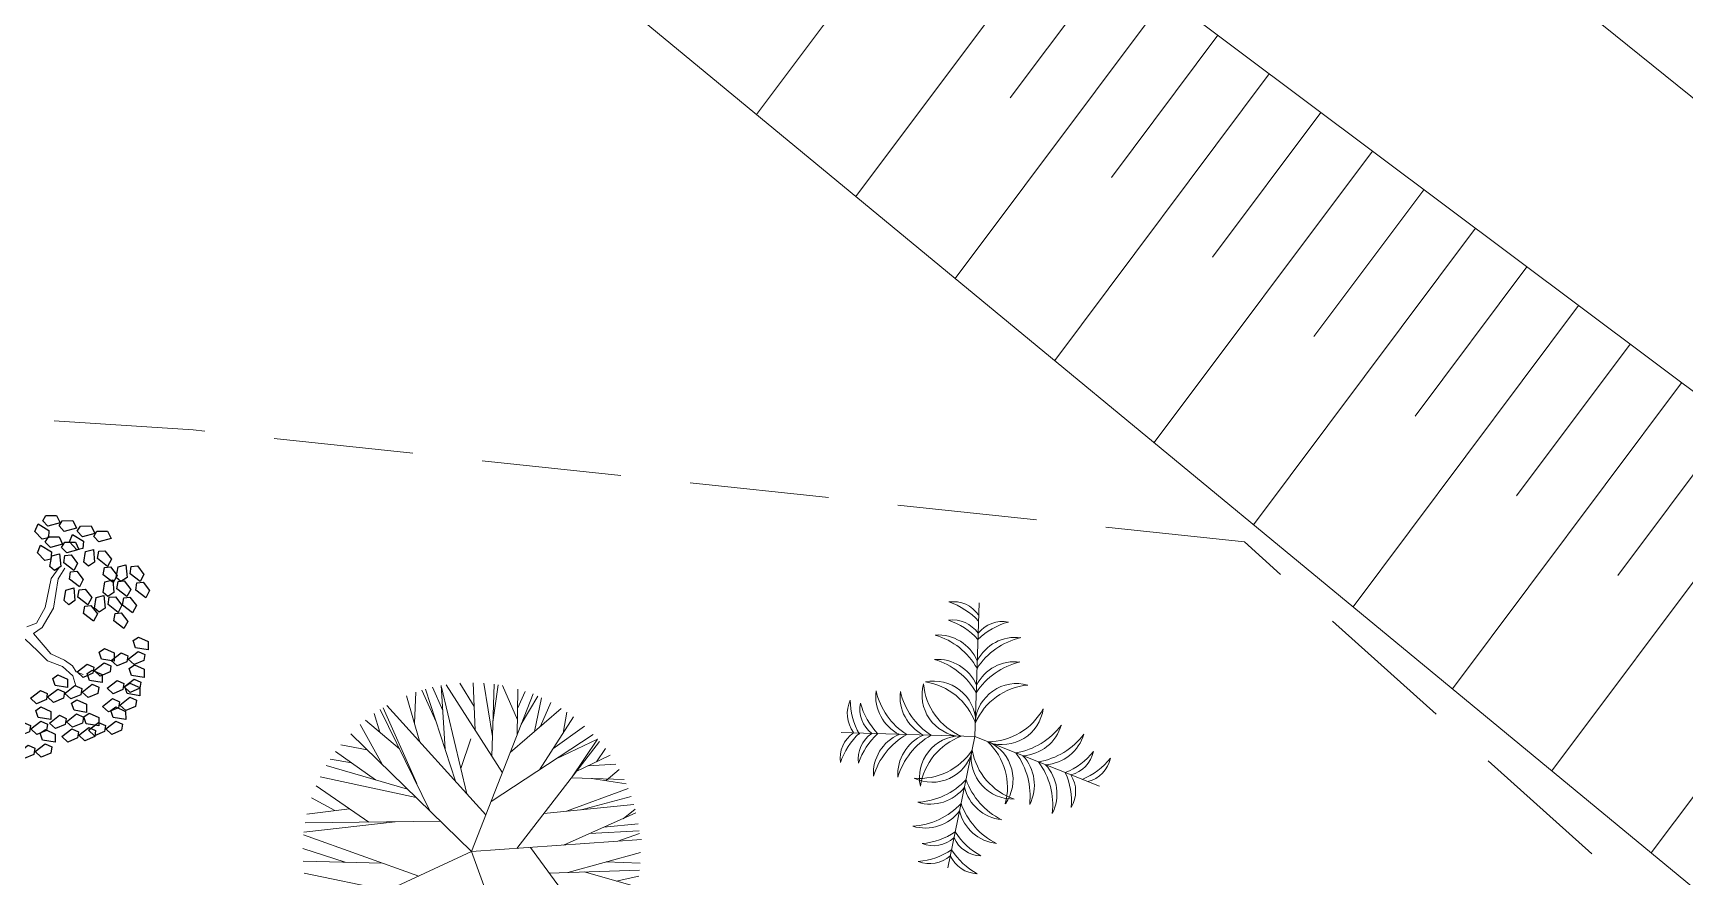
# Model space of a CAD drawing. Header units: millimetres. Extents: x 997 to 4249, y 599 to 1440.
# Drawn here: x 1440.02 to 1477.65, y 910.87 to 930.09 of the extents above; entities that cross this region are included whole.
import ezdxf

# ---------------------------------------------------------------- set-up
doc = ezdxf.new("R2010")
doc.units = ezdxf.units.MM
doc.linetypes.add('Continuo', pattern=[0])
doc.linetypes.add('DASHED', pattern=[19.05, 12.7, -6.35])
doc.layers.add('cercas existentes', color=18, linetype='Continuous')
doc.layers.add('taludes', color=9, linetype='Continuous')

# ---------------------------------------------------------------- blocks, each defined once
blk = doc.blocks.new('L', base_point=(1.3683, 0.5913))
at = {"linetype": 'Continuo'}
for p, q in [((1.2809, 0.65), (1.3117, 0.675)), ((1.2937, 0.5998), (1.2809, 0.65)), ((1.3117, 0.675), (1.3419, 0.6213)), ((1.2753, 0.5668), (1.3061, 0.5917)), ((1.2881, 0.5166), (1.2753, 0.5668)), ((1.3225, 0.5909), (1.2937, 0.5998)), ((1.3061, 0.5917), (1.3362, 0.538)), ((1.3419, 0.6213), (1.3225, 0.5909)), ((1.3169, 0.5076), (1.2881, 0.5166)), ((1.3362, 0.538), (1.3169, 0.5076)), ((1.337, 0.4891), (1.3557, 0.5478)), ((1.3763, 0.4836), (1.337, 0.4891)), ((1.3557, 0.5478), (1.3911, 0.5544)), ((1.4042, 0.5272), (1.3763, 0.4836)), ((1.3911, 0.5544), (1.4042, 0.5272))]:
    blk.add_line(p, q, dxfattribs=at)
blk = doc.blocks.new('gtfoods1')
at = {"layer": 'taludes', "lineweight": 5}
h = blk.add_hatch(dxfattribs=at)
h.set_pattern_fill('ANSI31', color=256, scale=0.75, angle=45, style=0)
h.set_pattern_definition([(90, (-527604.815, -10865515.9044), (-3.4925, 7e-16), [])])
h.paths.add_polyline_path([(-519.309, 348.877), (-452.011, 290.875, -0.935225), (-449.517, 288.726), (-411.466, 255.932), (-372.164, 301.534), (-480.007, 394.479)])
h.paths.add_polyline_path([(-516.892, 349.285), (-482.48, 319.911), (-479.802, 323.048), (-514.214, 352.422)], flags=24)
for p, q in [((-463.318, 273.51, -152.544), (-467.956, 267.315, -152.544)), ((-460.969, 271.752, -152.544), (-465.691, 265.446, -152.544)), ((-459.795, 270.873, -152.544), (-462.177, 267.692, -152.544)), ((-458.621, 269.994, -152.544), (-463.426, 263.577, -152.544)), ((-457.447, 269.115, -152.544), (-459.87, 265.879, -152.544)), ((-456.273, 268.236, -152.544), (-461.161, 261.708, -152.544)), ((-455.099, 267.357, -152.544), (-457.564, 264.065, -152.544)), ((-453.925, 266.478, -152.544), (-458.896, 259.838, -152.544)), ((-452.751, 265.599, -152.544), (-455.257, 262.252, -152.544)), ((-451.577, 264.72, -152.544), (-456.631, 257.969, -152.544)), ((-450.403, 263.841, -152.544), (-452.951, 260.438, -152.544)), ((-449.229, 262.962, -152.544), (-454.366, 256.1, -152.544)), ((-448.055, 262.083, -152.544), (-450.644, 258.625, -152.544)), ((-446.88, 261.204, -152.544), (-452.101, 254.231, -152.544)), ((-445.706, 260.325, -152.544), (-448.337, 256.811, -152.544)), ((-444.532, 259.446, -152.544), (-449.836, 252.362, -152.544)), ((-442.184, 257.688, -152.544), (-447.571, 250.493, -152.544))]:
    blk.add_line(p, q, dxfattribs=at)
at = {"layer": 'taludes', "linetype": 'Continuo', "lineweight": 5, "extrusion": (-0.012368, -0.016489, 0.999788)}
for p, q in [((-484.159, 256.087, 12.084), (-484.022, 256.744, 12.097)), ((-484.022, 256.744, 12.097), (-483.841, 256.994, 12.103)), ((-483.971, 256.067, 12.086), (-483.863, 256.739, 12.099)), ((-483.863, 256.739, 12.099), (-483.711, 256.977, 12.104)), ((-484.358, 255.728, 12.076), (-484.159, 256.087, 12.084)), ((-484.231, 255.63, 12.076), (-483.971, 256.067, 12.086)), ((-484.577, 255.641, 12.072), (-484.358, 255.728, 12.076)), ((-484.423, 255.488, 12.071), (-484.231, 255.63, 12.076)), ((-484.615, 255.359, 12.067), (-484.334, 255.093, 12.066)), ((-484.423, 255.488, 12.071), (-484.032, 255.03, 12.068)), ((-484.334, 255.093, 12.066), (-484.11, 254.87, 12.065)), ((-484.11, 254.87, 12.065), (-483.767, 254.738, 12.067)), ((-484.032, 255.03, 12.068), (-483.719, 254.885, 12.07)), ((-483.719, 254.885, 12.07), (-483.535, 254.758, 12.07)), ((-483.767, 254.738, 12.067), (-483.528, 254.528, 12.066)), ((-483.535, 254.758, 12.07), (-483.452, 254.62, 12.069)), ((-483.528, 254.528, 12.066), (-483.463, 254.297, 12.063)), ((-483.452, 254.62, 12.069), (-483.295, 254.561, 12.07))]:
    blk.add_line(p, q, dxfattribs=at)
at = {"layer": 'taludes', "linetype": 'Continuous', "lineweight": 5}
for p in [(-462.886, 256.192, 12.071), (-466.028, 253.235, 12.071), (-463.599, 250.156, 12.071), (-460.144, 252.013, 12.071)]:
    blk.add_line(p, (-462.978, 253.143, 12.071), dxfattribs=at)
at = {"layer": 'taludes', "lineweight": 5, "extrusion": (-0.01642, -0.01246, 0.999788)}
for p, q in [((-475.623, 253.019, 12.087), (-475.93, 254.072, 12.095)), ((-475.749, 253.45, 12.09), (-475.719, 254.153, 12.099)), ((-475.253, 253.483, 12.099), (-475.577, 254.2, 12.102)), ((-474.812, 252.126, 12.089), (-475.493, 254.225, 12.104)), ((-475.102, 253.735, 12.104), (-475.336, 254.266, 12.107)), ((-475.048, 252.854, 12.094), (-475.138, 254.307, 12.111)), ((-474.555, 251.843, 12.09), (-475.135, 254.272, 12.11)), ((-473.744, 252.322, 12.109), (-475.027, 254.326, 12.113)), ((-474.387, 253.83, 12.117), (-474.717, 254.36, 12.118)), ((-474.446, 250.523, 12.075), (-473.046, 254.114, 12.143)), ((-474.363, 253.29, 12.111), (-474.411, 254.37, 12.124)), ((-473.969, 253.143, 12.116), (-474.168, 254.36, 12.127)), ((-473.983, 252.695, 12.11), (-473.932, 254.335, 12.131)), ((-473.959, 253.472, 12.12), (-473.842, 254.322, 12.132)), ((-473.404, 253.524, 12.13), (-473.743, 254.305, 12.134)), ((-473.41, 253.178, 12.125), (-473.39, 254.222, 12.138)), ((-473.398, 253.782, 12.133), (-473.222, 254.17, 12.141)), ((-473.314, 253.426, 12.13), (-472.938, 254.061, 12.144)), ((-476.536, 253.243, 12.075), (-476.665, 253.666, 12.078)), ((-475.387, 251.441, 12.071), (-476.526, 253.76, 12.081)), ((-475.697, 252.072, 12.074), (-476.462, 253.8, 12.083)), ((-474.119, 251.363, 12.091), (-476.378, 253.85, 12.085)), ((-473.565, 252.781, 12.118), (-472.405, 253.784, 12.149)), ((-473.012, 253.26, 12.133), (-472.85, 254.023, 12.145)), ((-472.873, 253.379, 12.136), (-472.64, 253.919, 12.147)), ((-472.361, 253.224, 12.143), (-472.274, 253.697, 12.15)), ((-476.485, 252.513, 12.066), (-476.981, 253.417, 12.069)), ((-476.086, 252.865, 12.077), (-476.862, 253.517, 12.073)), ((-472.903, 252.388, 12.124), (-472.124, 253.59, 12.151)), ((-472.593, 252.865, 12.135), (-471.872, 253.382, 12.153)), ((-476.824, 252.844, 12.065), (-477.425, 252.958, 12.056)), ((-474.446, 250.523, 12.075), (-477.2, 253.21, 12.063)), ((-474.692, 252.418, 12.095), (-474.461, 253.096, 12.107)), ((-474.001, 251.665, 12.097), (-471.678, 253.194, 12.154)), ((-473.418, 250.596, 12.093), (-471.531, 253.033, 12.154)), ((-472.534, 252.63, 12.133), (-471.578, 253.086, 12.154)), ((-471.578, 253.086, 12.154), (-472.173, 252.204, 12.133)), ((-477.176, 252.543, 12.055), (-477.667, 252.627, 12.048)), ((-476.634, 252.158, 12.059), (-477.544, 252.804, 12.053)), ((-472.061, 252.349, 12.137), (-471.288, 252.719, 12.154)), ((-471.6, 252.569, 12.147), (-471.398, 252.869, 12.154)), ((-475.708, 251.754, 12.07), (-477.896, 252.227, 12.04)), ((-475.907, 251.949, 12.069), (-477.758, 252.482, 12.045)), ((-472.173, 252.204, 12.133), (-470.97, 252.17, 12.153)), ((-471.791, 252.478, 12.143), (-471.157, 252.517, 12.154)), ((-471.717, 252.191, 12.141), (-470.925, 252.071, 12.152)), ((-471.38, 252.14, 12.146), (-471.085, 252.393, 12.154)), ((-476.791, 251.197, 12.045), (-477.988, 252.026, 12.036)), ((-472.287, 251.446, 12.122), (-470.878, 251.96, 12.152)), ((-471.952, 251.479, 12.128), (-470.81, 251.777, 12.15)), ((-477.229, 251.5, 12.041), (-478.197, 251.38, 12.024)), ((-477.56, 251.459, 12.036), (-478.092, 251.75, 12.03)), ((-472.8, 251.394, 12.113), (-470.753, 251.6, 12.149)), ((-472.354, 250.671, 12.111), (-470.702, 251.404, 12.147)), ((-470.996, 251.274, 12.141), (-470.723, 251.49, 12.148)), ((-476.184, 251.203, 12.055), (-478.267, 250.968, 12.018)), ((-475.154, 251.214, 12.072), (-478.237, 251.182, 12.021)), ((-471.435, 251.079, 12.131), (-470.652, 251.159, 12.145)), ((-475.65, 249.967, 12.048), (-478.274, 250.907, 12.017)), ((-474.446, 250.523, 12.075), (-470.572, 250.798, 12.142)), ((-471.757, 250.936, 12.124), (-470.629, 250.999, 12.144)), ((-471.117, 250.759, 12.133), (-470.622, 250.938, 12.143)), ((-477.326, 250.283, 12.025), (-478.293, 250.593, 12.013)), ((-476.479, 250.264, 12.038), (-478.287, 250.305, 12.009)), ((-474.446, 250.523, 12.075), (-478, 248.883, 11.996)), ((-474.446, 250.523, 12.075), (-473.141, 246.903, 12.051)), ((-473.103, 250.618, 12.098), (-471.352, 248.236, 12.097)), ((-472.255, 250.05, 12.105), (-470.599, 250.507, 12.138)), ((-471.382, 250.291, 12.122), (-470.608, 250.264, 12.135)), ((-476.356, 249.641, 12.033), (-478.262, 250.031, 12.006)), ((-472.676, 250.037, 12.098), (-470.622, 250.1, 12.133)), ((-471.883, 250.061, 12.111), (-470.683, 249.722, 12.127)), ((-471.15, 249.854, 12.121), (-470.639, 249.968, 12.131))]:
    blk.add_line(p, q, dxfattribs=at)
at = {"layer": 'taludes', "linetype": 'DASHED', "lineweight": 5, "ltscale": 0.25}
blk.add_lwpolyline([(-320.828, 172.706), (-341.375, 180.171), (-358.77, 185.354), (-370.81, 185.581), (-377.616, 186.962), (-399.685, 192.753), (-405.402, 196.75), (-417.209, 204.642), (-425.902, 209.435), (-427.312, 211.637), (-427.077, 220.304), (-438.294, 240.928), (-456.842, 257.576), (-480.786, 260.129), (-491.37, 260.816), (-502.854, 263.267), (-520.267, 268.515), (-539.213, 268.638), (-540.268, 268.813), (-546.896, 270.764), (-557.583, 273.208), (-574.669, 276.685)], dxfattribs=at)
at = {"layer": 'taludes', "lineweight": 5}
for points, elevation in [([(-407.388, 237.098), (-427.408, 252.223), (-481.767, 295.994), (-511.497, 320.079), (-513.679, 321.355), (-515.422, 321.812), (-517.112, 321.636), (-519.537, 320.414), (-549.362, 286.089), (-550.042, 285.606, -0.188455), (-563.968, 283.741)], -14.986), ([(-713.332, 331.318), (-684.754, 336.361), (-655.444, 331.538), (-607.552, 306.113), (-569.394, 281.412), (-563.622, 278.926, 0.124338), (-548.623, 280.928), (-547.913, 281.334), (-525.624, 301.101), (-522.387, 303.744), (-518.897, 305.36), (-515.508, 305.754), (-511.812, 305.788), (-506.53, 304.685), (-503.592, 303.662), (-434.246, 251.746), (-425.865, 242.536), (-425.783, 242.465), (-407.388, 237.098), (-401.392, 233.594)], -152.544)]:
    blk.add_lwpolyline(points, format="xyb", dxfattribs=dict(at, elevation=elevation))
at = {"layer": 'taludes', "lineweight": 5, "elevation": 13.33}
blk.add_lwpolyline([(-713.332, 331.318), (-710.841, 331.221), (-691.321, 330.807), (-663.006, 321.026), (-631.197, 307.062), (-578.354, 278.127), (-564.885, 274.255), (-544.871, 270.452), (-526.339, 286.422), (-506.785, 297.004), (-484.325, 280.822), (-427.732, 234.121), (-394.233, 208.646), (-293.309, 172.951), (-278.688, 167.779), (-255.398, 168.56)], dxfattribs=at)
at = {"layer": 'taludes', "linetype": 'Continuous', "lineweight": 5}
for centre, radius, start, end in [((-463.474, 255.512, 12.071), 0.704, 34.5568, 97.8912), ((-464.07, 254.705, 12.071), 1.585, 42.3431, 71.6462), ((-463.487, 255.096, 12.071), 0.704, 34.5568, 97.8912), ((-464.083, 254.289, 12.071), 1.585, 42.3431, 71.6462), ((-461.807, 254.221, 12.071), 1.585, 104.8875, 134.1905), ((-462.352, 255.062, 12.071), 0.704, 78.6425, 141.9769), ((-463.82, 254.483, 12.071), 0.975, 23.5157, 93.6605), ((-464.352, 253.89, 12.071), 1.635, 29.638, 73.3034), ((-461.562, 253.805, 12.071), 1.635, 103.2303, 146.8956), ((-462.057, 254.429, 12.071), 0.975, 82.8731, 153.0179), ((-463.837, 253.928, 12.071), 0.975, 23.5157, 93.6605), ((-464.369, 253.335, 12.071), 1.635, 29.638, 73.3034), ((-461.579, 253.251, 12.071), 1.635, 103.2303, 146.8956), ((-462.074, 253.874, 12.071), 0.975, 82.8731, 153.0179), ((-463.911, 253.457, 12.071), 0.951, 1.6928, 101.9014), ((-464.264, 254.064, 12.071), 0.975, 172.8731, 243.0179), ((-463.641, 254.559, 12.071), 1.635, 193.2303, 236.8956), ((-463.71, 254.048, 12.071), 0.975, 172.8731, 243.0179), ((-463.086, 254.543, 12.071), 1.635, 193.2303, 236.8956), ((-463.235, 254.093, 12.071), 0.951, 164.6323, 264.8409), ((-462.719, 254.472, 12.071), 1.438, 185.079, 246.6004), ((-464.321, 252.965, 12.071), 1.438, 19.9333, 81.4546), ((-462.028, 253.4, 12.071), 0.951, 74.6323, 174.8409), ((-461.649, 252.884, 12.071), 1.438, 95.079, 156.6004), ((-465.185, 253.668, 12.071), 0.704, 154.0494, 217.3837), ((-464.234, 253.985, 12.071), 1.585, 180.2943, 209.5974), ((-464.897, 253.769, 12.071), 0.704, 168.6425, 231.9769), ((-464.056, 254.315, 12.071), 1.585, 194.8875, 224.1905), ((-462.687, 254.466, 12.071), 1.438, 269.9333, 331.4546), ((-462.364, 253.912, 12.071), 0.951, 251.6928, 351.9014), ((-462.322, 254.384, 12.071), 1.635, 279.638, 323.3034), ((-461.947, 253.681, 12.071), 0.975, 273.5157, 343.6605), ((-465.348, 252.647, 12.071), 0.704, 124.5568, 187.8912), ((-464.541, 252.051, 12.071), 1.585, 132.3431, 161.6462), ((-464.932, 252.634, 12.071), 0.704, 124.5568, 187.8912), ((-464.125, 252.039, 12.071), 1.585, 132.3431, 161.6462), ((-464.318, 252.301, 12.071), 0.975, 113.5157, 183.6605), ((-463.725, 251.769, 12.071), 1.635, 119.638, 163.3034), ((-463.763, 252.284, 12.071), 0.975, 113.5157, 183.6605), ((-463.17, 251.752, 12.071), 1.635, 119.638, 163.3034), ((-463.292, 252.21, 12.071), 0.951, 91.6928, 191.9014), ((-462.8, 251.8, 12.071), 1.438, 109.9333, 171.4546), ((-463.677, 251.982, 12.071), 1.438, 345.079, 46.6004), ((-463.062, 252.162, 12.071), 0.951, 324.6323, 64.8409), ((-461.807, 254.179, 12.071), 1.635, 279.638, 323.3034), ((-461.432, 253.476, 12.071), 0.975, 273.5157, 343.6605), ((-464.242, 253.629, 12.071), 1.438, 265.079, 326.6004), ((-463.959, 253.055, 12.071), 0.951, 244.6323, 344.8409), ((-462.114, 252.672, 12.071), 0.951, 171.6928, 271.9014), ((-461.625, 253.085, 12.071), 1.438, 189.9333, 251.4546), ((-463.356, 251.791, 12.071), 1.635, 353.2303, 36.8956), ((-462.6, 252.043, 12.071), 0.975, 332.8731, 43.0179), ((-462.84, 251.585, 12.071), 1.635, 353.2303, 36.8956), ((-461.523, 253.789, 12.071), 1.585, 292.3431, 321.6462), ((-460.969, 252.953, 12.071), 0.704, 284.5568, 347.8912), ((-461.137, 253.635, 12.071), 1.585, 292.3431, 321.6462), ((-460.582, 252.799, 12.071), 0.704, 284.5568, 347.8912), ((-464.375, 253.28, 12.071), 1.635, 273.2303, 316.8956), ((-461.642, 252.712, 12.071), 1.635, 199.638, 243.3034), ((-462.085, 251.837, 12.071), 0.975, 332.8731, 43.0179), ((-462.366, 251.673, 12.071), 1.585, 354.8875, 24.1905), ((-461.389, 251.898, 12.071), 0.704, 328.6425, 31.9769), ((-463.996, 252.58, 12.071), 0.975, 252.8731, 323.0179), ((-462.269, 252.221, 12.071), 0.975, 193.5157, 263.6605), ((-464.488, 252.737, 12.071), 1.635, 273.2303, 316.8956), ((-464.109, 252.036, 12.071), 0.975, 252.8731, 323.0179), ((-462.382, 251.678, 12.071), 0.975, 193.5157, 263.6605), ((-461.755, 252.169, 12.071), 1.635, 199.638, 243.3034), ((-464.319, 252.285, 12.071), 1.585, 274.8875, 304.1905), ((-463.928, 251.362, 12.071), 0.704, 248.6425, 311.9769), ((-462.816, 251.131, 12.071), 0.704, 204.5568, 267.8912), ((-462.09, 251.822, 12.071), 1.585, 212.3431, 241.6462), ((-464.404, 251.878, 12.071), 1.585, 274.8875, 304.1905), ((-464.012, 250.954, 12.071), 0.704, 248.6425, 311.9769), ((-462.901, 250.723, 12.071), 0.704, 204.5568, 267.8912), ((-462.174, 251.415, 12.071), 1.585, 212.3431, 241.6462)]:
    blk.add_arc(centre, radius, start, end, dxfattribs=at)
at = {"layer": 'taludes', "linetype": 'Continuo', "lineweight": 5, "extrusion": (-0.012368, -0.016489, 0.999788)}
for p, xscale, yscale, zscale, rotation in [((-541.749, -83.91, 13.847), 4.693247904986873, 4.693247904986873, 4.693247904986873, 292.8731664010561), ((-541.411, -84.266, 13.847), 4.693247904986873, 4.693247904986873, 4.693247904986873, 292.8731664010561), ((-540.974, -83.63, 13.847), 4.693247904986873, 4.693247904986873, 4.693247904986873, 292.8731664010561), ((-541.104, -84.578, 13.847), 4.693247905158423, 4.693247905158423, 4.693247905158423, 240.0875733262941), ((-540.547, -84.038, 13.847), 4.693247905158423, 4.693247905158423, 4.693247905158423, 240.0875733262941), ((-539.745, -83.871, 13.847), 4.693247905158423, 4.693247905158423, 4.693247905158423, 240.0875733262941), ((-540.378, -85.008, 13.847), 4.693247905158423, 4.693247905158423, 4.693247905158423, 240.0875733262941), ((-539.78, -84.325, 13.847), 4.693247905158423, 4.693247905158423, 4.693247905158423, 240.0875733262941), ((-539.725, -84.731, 13.847), 4.693247905158423, 4.693247905158423, 4.693247905158423, 240.0875733262941), ((-539.427, -85.659, 13.847), 4.693247904105663, 4.693247904105663, 4.693247904105663, 135.1959007807611), ((-538.963, -84.987, 13.847), 4.693247904105663, 4.693247904105663, 4.693247904105663, 135.1959007807611), ((-538.657, -85.547, 13.847), 4.693247904105663, 4.693247904105663, 4.693247904105663, 135.1959007807611), ((-539.914, -86.776, 13.847), 4.693247904105663, 4.693247904105663, 4.693247904105663, 135.1959007807611), ((-539.353, -86.217, 13.847), 4.693247904105663, 4.693247904105663, 4.693247904105663, 135.1959007807611), ((-538.488, -85.939, 13.847), 4.693247904105663, 4.693247904105663, 4.693247904105663, 135.1959007807611), ((-539.784, -87.591, 13.847), 4.693247904105663, 4.693247904105663, 4.693247904105663, 135.1959007807611), ((-539.23, -86.971, 13.847), 4.693247904105663, 4.693247904105663, 4.693247904105663, 135.1959007807611), ((-538.822, -87.048, 13.847), 4.693247904105663, 4.693247904105663, 4.693247904105663, 135.1959007807611), ((-538.419, -86.566, 13.847), 4.693247904105663, 4.693247904105663, 4.693247904105663, 135.1959007807611), ((-539.394, -87.944, 13.847), 4.693247904105663, 4.693247904105663, 4.693247904105663, 135.1959007807611)]:
    blk.add_blockref('L', p, dxfattribs=dict(at, xscale=xscale, yscale=yscale, zscale=zscale, rotation=rotation))

msp = doc.modelspace()

# ---------------------------------------------------------------- block references
at = {"layer": 'cercas existentes', "color": 1}
msp.add_blockref('gtfoods1', (1924.454, 660.921), dxfattribs=at)

doc.saveas('drawing.dxf')
